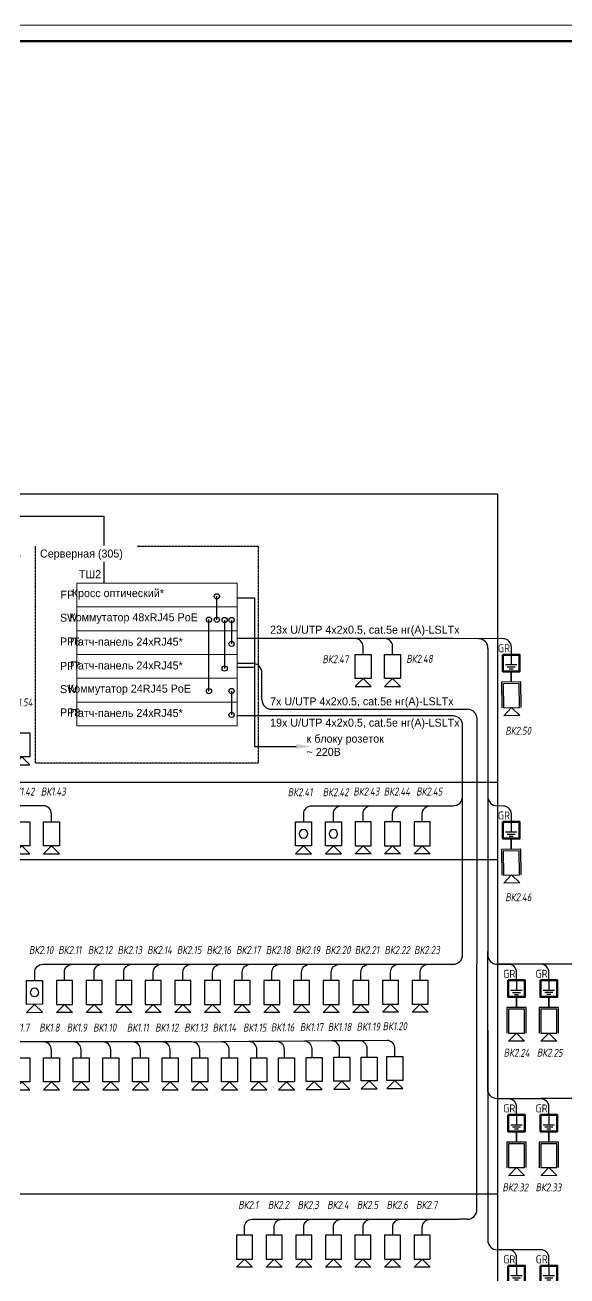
# Model space of a CAD drawing. Header units: millimetres. Extents: x -495897 to 1376592, y -28539 to 470976.
# Drawn here: x 953413 to 970345, y 431911 to 470976 of the extents above; entities that cross this region are included whole.
import ezdxf
from ezdxf import colors
from ezdxf.entities.mleader import LeaderData, LeaderLine
from ezdxf.enums import TextEntityAlignment as Align
from ezdxf.math import Vec2, Vec3

# ---------------------------------------------------------------- set-up
doc = ezdxf.new("R2010")
doc.units = ezdxf.units.MM
doc.set_wipeout_variables(frame=1)
doc.linetypes.add('HIDDEN', pattern=[0.375, 0.25, -0.125])
for name, color, linetype, lineweight in [('__ФОРМАТ', 7, 'Continuous', 40), ('E-Безопасность-G', 153, 'Continuous', 35), ('RC-Видеонаблюдение', 5, 'Continuous', 30), ('RC-Выноски', 7, 'Continuous', 0), ('RC-Линии_связи-Адресные', 5, 'Continuous', 30), ('НО ВН - ВК', 164, 'Continuous', 50)]:
    doc.layers.add(name, color=color, linetype=linetype, lineweight=lineweight)
for name, color, linetype in [('PDF _5-СОТ Оборудование', 1, 'Continuous'), ('PDF _Текст', 7, 'Continuous'), ('RC-Позиционные_обозначения', 7, 'Continuous'), ('RC-Таблицы', 7, 'Continuous'), ('СОТ', 7, 'Continuous'), ('Стены', 194, 'Continuous'), ('флажки', 7, 'Continuous')]:
    doc.layers.add(name, color=color, linetype=linetype)
doc.layers.add('PDF _СОТ', color=7, linetype='Continuous', true_color=0xb82d00)
doc.layers.add('Границы листа', color=7, linetype='Continuous', lineweight=0, plot=False)
doc.styles.add('ICOCPEUR', font='isocpeur.ttf', dxfattribs={"height": 250})
doc.styles.add('ISOCPEUR', font='isocpeur.ttf', dxfattribs={"width": 0.9, "height": 350})
doc.styles.add('Mipgost_5', font='', dxfattribs={"height": 250})
doc.styles.add('RubezhCAD', font='', dxfattribs={"oblique": 10})
doc.styles.get("Standard").update_dxf_attribs({"font": ''})
doc.styles.get('Mipgost_5').set_extended_font_data('Mipgost')
doc.styles.get('RubezhCAD').set_extended_font_data('GOST type A')
doc.styles.get('Standard').set_extended_font_data('GOST type B')

# ---------------------------------------------------------------- blocks, each defined once
blk = doc.blocks.new('*U992')
at = {"lineweight": -2}
blk.add_lwpolyline([(20, 5), (836, 5), (836, 589), (20, 589)], close=True, dxfattribs=at)
at = {"layer": 'Границы листа'}
blk.add_lwpolyline([(841, 0), (0, 0), (0, 594), (841, 594)], close=True, dxfattribs=at)
at = {"lineweight": 13, "oblique": 10, "flags": 8}
blk.add_attdef('ФОРМАТ', (801.94, 1.12), '', height=3, dxfattribs=at)
blk = doc.blocks.new('RC-UGO-CAM-01')
at = {"color": 1}
blk.add_wipeout([(3.74, 0), (6.24, 2.5), (6.24, -2.5)], dxfattribs=at)
blk.add_line((6.24, 2.5), (6.24, -2.5), dxfattribs=at)
blk.add_wipeout([(-3.74, -2.5), (-3.74, 2.5), (3.74, 2.5), (3.74, -2.5)], dxfattribs=at)
for q in [(6.24, 2.5), (6.24, -2.5)]:
    blk.add_line((3.74, 0), q, dxfattribs=at)
blk.add_lwpolyline([(3.74, -2.5), (3.74, 2.5), (-3.74, 2.5), (-3.74, -2.5), (3.74, -2.5)], close=True, dxfattribs=at)
blk.add_attdef('PSTN', text='', height=2.5).set_placement((4.63, 3.28), align=Align.BOTTOM_LEFT)
blk = doc.blocks.new('RC-UGO-CAM-02')
at = {"color": 1}
blk.add_line((6.24, 2.5), (6.24, -2.5), dxfattribs=at)
blk.add_wipeout([(-3.74, -2.5), (-3.74, 2.5), (3.74, 2.5), (3.74, -2.5)], dxfattribs=at)
for q in [(6.24, 2.5), (6.24, -2.5)]:
    blk.add_line((3.74, 0), q, dxfattribs=at)
blk.add_lwpolyline([(3.74, -2.5), (3.74, 2.5), (-3.74, 2.5), (-3.74, -2.5), (3.74, -2.5)], close=True, dxfattribs=at)
blk.add_circle((0, 0), 1.33, dxfattribs=at)
blk.add_attdef('PSTN', text='', height=2.5).set_placement((4.63, 3.28), align=Align.BOTTOM_LEFT)
blk = doc.blocks.new('RC-UGO-CAM-03')
blk.add_wipeout([(3.74, 0), (6.24, 2.5), (6.24, -2.5)])
blk.add_line((6.24, 2.5), (6.24, -2.5))
blk.add_wipeout([(-3.74, -2.5), (-3.74, 2.5), (3.74, 2.5), (3.74, -2.5)])
for q in [(6.24, 2.5), (6.24, -2.5)]:
    blk.add_line((3.74, 0), q)
blk.add_lwpolyline([(3.74, 3), (-4.24, 3), (-4.24, -3), (3.74, -3)])
blk.add_lwpolyline([(3.74, -2.5), (3.74, 2.5), (-3.74, 2.5), (-3.74, -2.5), (3.74, -2.5)], close=True)
blk.add_attdef('PSTN', text='', height=2.5).set_placement((4.63, 3.28), align=Align.BOTTOM_LEFT)
blk = doc.blocks.new('грозозащита')
blk.add_wipeout([(-262, 0), (-262, 520), (262, 520), (262, 0)])
at = {"color": 7}
for p, q in [((0, 482), (0, 201)), ((0, 201), (-177, 201)), ((0, 132), (-128, 132)), ((62, 70), (-62, 70)), ((177, 201), (0, 201)), ((124, 132), (0, 132))]:
    blk.add_line(p, q, dxfattribs=at)
at = {"layer": 'НО ВН - ВК'}
blk.add_line((-262, 0), (-262, 520), dxfattribs=at)
at = {"layer": 'НО ВН - ВК', "color": 6}
blk.add_lwpolyline([(-262, 520), (262, 520), (262, 0), (-262, 0)], close=True, dxfattribs=at)

msp = doc.modelspace()

# ---------------------------------------------------------------- linework, layer by layer
at = {"layer": 'PDF _5-СОТ Оборудование', "color": 6}
for p, q in [((959406.068, 452403.361), (959406.068, 453141.132)), ((959160.373, 450175.492), (959160.373, 452406.85))]:
    msp.add_line(p, q, dxfattribs=at)
at = {"layer": 'PDF _5-СОТ Оборудование', "color": 7, "linetype": 'Continuous', "lineweight": 0}
for points in [[(960040.117, 453546.994), (960040.117, 451320.183), (955029.793, 451320.183), (955029.793, 453546.994)], [(960040.117, 453546.994), (955029.793, 453546.994)], [(960040.117, 452805.077), (955029.793, 452805.077)], [(960040.117, 452804.018), (960040.117, 449090.198), (955029.793, 449090.198), (955029.793, 452804.018)], [(960040.117, 452062.101), (955029.793, 452062.101)], [(960040.117, 450576.149), (955029.793, 450576.149)], [(960040.117, 449834.232), (955029.793, 449834.232)], [(960040.117, 449090.198), (955029.793, 449090.198)]]:
    msp.add_lwpolyline(points, dxfattribs=at)
at = {"layer": 'PDF _СОТ', "color": 1, "lineweight": 25}
for p, q in [((960040.117, 453087.531), (960577.753, 453087.531)), ((960577.753, 453087.531), (960577.753, 448444.32)), ((960040.117, 450921.996), (960577.753, 450921.996)), ((960577.753, 448444.32), (961879.511, 448444.32))]:
    msp.add_line(p, q, dxfattribs=at)
at = {"layer": 'PDF _СОТ', "color": 0, "lineweight": 25}
for points in [[(959649.987, 452392.61), (959648.928, 450881.237)], [(959866.11, 452392.61), (959865.052, 451650.458)], [(959866.11, 450175.418), (959865.052, 449433.267)]]:
    msp.add_lwpolyline(points, dxfattribs=at)
at = {"layer": 'PDF _СОТ', "color": 6, "lineweight": 25}
for centre in [(959406.068, 453133.811), (959160.373, 452406.85), (959406.068, 452403.361), (959160.373, 450175.492)]:
    msp.add_circle(centre, 81.492, dxfattribs=at)
at = {"layer": 'PDF _СОТ', "color": 0, "lineweight": 25}
for centre in [(959648.928, 452393.668), (959865.052, 452393.668), (959865.052, 451650.458), (959648.928, 450881.237), (959865.052, 450176.477), (959865.052, 449433.267)]:
    msp.add_circle(centre, 81.492, dxfattribs=at)
at = {"layer": 'PDF _СОТ', "color": 1, "transparency": 33554559}
msp.add_solid([(961879.511, 448518.403), (962374.815, 448444.32), (961879.511, 448370.236)], dxfattribs=at)
at = {"layer": 'RC-Линии_связи-Адресные', "color": 5}
for p, q in [((966785.856, 451813.318), (964648.915, 451815.657)), ((968606.228, 451306.079), (968606.228, 451557.926)), ((967085.246, 446340.733), (967085.246, 449098.031)), ((968356.256, 446585.062), (968158.395, 446592.086)), ((968606.256, 446083.216), (968606.256, 446335.062))]:
    msp.add_line(p, q, dxfattribs=at)
at = {"layer": 'RC-Линии_связи-Адресные'}
for p, q in [((968357.086, 451807.924), (966785.856, 451813.318)), ((967876.604, 451510.603), (967869.038, 441944.034)), ((960040.117, 451043.147), (960514.999, 451043.147)), ((960814.999, 449906.581), (960814.999, 450743.147)), ((966785.246, 449398.031), (960040.117, 449398.031)), ((961114.999, 449606.581), (967235.847, 449606.581)), ((967530.022, 433983.054), (967535.847, 449306.581)), ((967085.246, 446892.862), (967085.246, 447457.272)), ((967085.246, 441944.034), (967085.246, 446340.733)), ((966074.76, 441644.034), (966785.246, 441644.034)), ((968169.038, 441644.034), (968590.192, 441644.034)), ((967869.038, 439585.85), (967869.038, 433029.066)), ((967230.022, 433683.282), (966985.467, 433683.282)), ((968593.728, 432729.066), (968367.838, 432729.066))]:
    msp.add_line(p, q, dxfattribs=at)
at = {"layer": 'RC-Линии_связи-Адресные', "color": 32, "true_color": 0xcd6928}
msp.add_lwpolyline([(955886.761, 453546.994), (955886.761, 453546.994), (955886.761, 455639.192)], dxfattribs=at)
at = {"layer": 'RC-Линии_связи-Адресные', "color": 5}
for points in [[(968767.352, 441142.188), (968767.352, 441394.034, 0.414213562), (968517.352, 441644.034), (968177.06, 441644.034)], [(969777.518, 441142.188), (969777.518, 441394.034, 0.414213562), (969527.518, 441644.034), (968517.352, 441644.034)], [(970787.683, 441144.416), (970787.683, 441396.262, 0.414213562), (970537.683, 441646.262), (969527.517, 441646.262)], [(968767.352, 436944.496), (968767.352, 437196.342, 0.414213562), (968517.352, 437446.342), (968253.187, 437446.342)], [(969777.518, 436944.496), (969777.518, 437196.342, 0.414213562), (969527.518, 437446.342), (968517.352, 437446.342)], [(970787.683, 436946.723), (970787.683, 437198.57, 0.414213562), (970537.683, 437448.57), (969527.517, 437448.57)], [(968770.889, 432227.219), (968770.889, 432479.066, 0.414213562), (968520.889, 432729.066), (968169.038, 432729.066)], [(969781.055, 432227.219), (969781.055, 432479.066, 0.414213562), (969531.055, 432729.066), (968520.889, 432729.066)]]:
    msp.add_lwpolyline(points, format="xyb", dxfattribs=at)
at = {"layer": 'RC-Линии_связи-Адресные'}
for centre, start, end in [((967576.604, 451510.603), 0, 90), ((960514.999, 450743.147), 0, 90), ((961114.999, 449906.581), 180, 270), ((966785.246, 449098.031), 0, 90), ((967235.847, 449306.581), 0, 90), ((966785.246, 446892.862), 270.0061644, 0), ((966785.246, 441944.034), 270, 0), ((968169.038, 441944.034), 180, 270), ((967230.022, 433983.282), 270, 0), ((968169.038, 433029.066), 180, 270)]:
    msp.add_arc(centre, 300, start, end, dxfattribs=at)
at = {"layer": 'RC-Линии_связи-Адресные', "color": 5}
for centre, radius, start, end in [((968356.228, 451557.926), 250, 0, 90), ((968169.038, 446891.897), 300, 180, 269.8093852), ((968356.256, 446335.062), 250, 0, 90)]:
    msp.add_arc(centre, radius, start, end, dxfattribs=at)
at = {"layer": 'RC-Таблицы', "ltscale": 0.01}
for p, q in [((929151.449, 456337.866), (968177.06, 456337.866)), ((968177.06, 456337.866), (968177.06, 430646.784)), ((929151.449, 444920.57), (968177.06, 444920.57)), ((929151.449, 434477.987), (968177.06, 434477.987))]:
    msp.add_line(p, q, dxfattribs=at)

# ---------------------------------------------------------------- block references
at = {"layer": '__ФОРМАТ', "lineweight": 60, "xscale": 99.9999999999996, "yscale": 99.9999999999996, "zscale": 99.9999999999996}
msp.add_blockref('*U992', (898442.241, 411575.602), dxfattribs=at)

# ---------------------------------------------------------------- texts
at = {"color": 0, "lineweight": 30, "char_height": 250, "width": 479.75, "attachment_point": 5, "style": 'ISOCPEUR'}
for insert in [(968376.913, 451513.229), (968376.941, 446290.366), (968540.823, 441345.616), (969550.989, 441347.844), (968540.822, 437144.167), (969550.988, 437144.167), (968540.823, 432430.646), (969554.5, 432430.648)]:
    msp.add_mtext('GR', dxfattribs=dict(at, insert=insert))
at = {"layer": 'PDF _Текст', "linetype": 'Continuous', "lineweight": 20, "char_height": 250, "attachment_point": 2, "style": 'Mipgost_5'}
for s, insert, width, line_spacing_factor in [('Кросс оптический*', (956313.966, 453360.173), 4723.74559, 0.899144), ('Коммутатор 48хRJ45 PoE', (956807.595, 452605.267), 4924.75604, 0.960103), ('{\\C0;Патч-панель 24хRJ45*}', (956583.456, 451844.585), 4497.60884, 0.899144), ('{\\C0;Патч-панель 24хRJ45*}', (956583.456, 451100.551), 4497.60884, 0.899144), ('Коммутатор 24RJ45 PoE', (956675.935, 450377.399), 4924.75604, 0.960103), ('{\\C0;Патч-панель 24хRJ45*}', (956583.456, 449616.716), 4497.60884, 0.899144)]:
    msp.add_mtext(s, dxfattribs=dict(at, insert=insert, width=width, line_spacing_factor=line_spacing_factor))
at = {"layer": 'PDF _Текст', "char_height": 250, "attachment_point": 7, "style": 'Mipgost_5'}
for s, insert in [('23x U/UTP 4x2x0.5, cat.5e нг(А)-LSLTx', (961069.235, 451891.911)), ('7x U/UTP 4x2x0.5, cat.5e нг(А)-LSLTx', (961069.235, 449655.432)), ('19x U/UTP 4x2x0.5, cat.5e нг(А)-LSLTx', (961069.235, 448989.236)), ('к блоку розеток', (962209.714, 448489.82)), ('~ 220В', (962209.714, 448147.984))]:
    msp.add_mtext(s, dxfattribs=dict(at, insert=insert))
at = {"layer": 'СОТ', "color": 0, "char_height": 250, "width": 2457.95894, "attachment_point": 4, "style": 'Mipgost_5'}
for s, insert in [('ТШ2', (955095.715, 453826.499)), ('FP', (954520.955, 453187.766)), ('SW', (954506.004, 452464.69)), ('PP6', (954506.004, 451722.773)), ('PP7', (954506.004, 450962.81)), ('SW', (954506.004, 450235.763)), ('PP8', (954506.004, 449508.796))]:
    msp.add_mtext(s, dxfattribs=dict(at, insert=insert))

# ---------------------------------------------------------------- next in the draw order: block references
for p in [(968767.326, 431709.193), (969781.003, 431709.195)]:
    msp.add_blockref('грозозащита', p)
at = {"layer": 'RC-Видеонаблюдение'}
ref = msp.add_blockref('RC-UGO-CAM-01', (963972.006, 450939.505), dxfattribs=dict(at, xscale=-100, yscale=100, zscale=100, rotation=90))
ref.add_attrib('PSTN', 'ВК2.47', (962705.693, 451047.038), dxfattribs={"layer": 'RC-Позиционные_обозначения', "height": 250, "style": 'RubezhCAD', "oblique": 10})
ref = msp.add_blockref('RC-UGO-CAM-01', (964898.543, 450939.526), dxfattribs=dict(at, xscale=-100, yscale=100, zscale=100, rotation=90))
ref.add_attrib('PSTN', 'ВК2.48', (965326.054, 451057.72), dxfattribs={"layer": 'RC-Позиционные_обозначения', "height": 250, "style": 'RubezhCAD', "oblique": 10})
ref = msp.add_blockref('RC-UGO-CAM-03', (968608.969, 450032.439), dxfattribs=dict(at, xscale=99.99999999999999, yscale=99.99999999999999, zscale=99.99999999999999, rotation=270.7430211312944))
ref.add_attrib('PSTN', 'ВК2.50', (968418.514, 448810.887), dxfattribs={"layer": 'RC-Позиционные_обозначения', "height": 250, "style": 'RubezhCAD', "oblique": 10})
ref = msp.add_blockref('RC-UGO-CAM-01', (953312.437, 445716.62), dxfattribs=dict(at, xscale=-100, yscale=100, zscale=100, rotation=90))
ref.add_attrib('PSTN', 'ВК1.42', (952936.89, 446913.036), dxfattribs={"layer": 'RC-Позиционные_обозначения', "height": 250, "style": 'RubezhCAD', "oblique": 10})
ref = msp.add_blockref('RC-UGO-CAM-01', (954238.975, 445716.642), dxfattribs=dict(at, xscale=-100, yscale=100, zscale=100, rotation=90))
ref.add_attrib('PSTN', 'ВК1.43', (953909.466, 446913.036), dxfattribs={"layer": 'RC-Позиционные_обозначения', "height": 250, "style": 'RubezhCAD', "oblique": 10})
ref = msp.add_blockref('RC-UGO-CAM-03', (968608.996, 444809.575), dxfattribs=dict(at, xscale=99.99999999999999, yscale=99.99999999999999, zscale=99.99999999999999, rotation=270.7430211312944))
ref.add_attrib('PSTN', 'ВК2.46', (968418.542, 443613.236), dxfattribs={"layer": 'RC-Позиционные_обозначения', "height": 250, "style": 'RubezhCAD', "oblique": 10})
ref = msp.add_blockref('RC-UGO-CAM-02', (953711.884, 440767.547), dxfattribs=dict(at, xscale=-100, yscale=100, zscale=100, rotation=90.06578397869862))
ref.add_attrib('PSTN', 'ВК2.10', (953536.379, 441963.413), dxfattribs={"layer": 'RC-Позиционные_обозначения', "height": 250, "style": 'RubezhCAD', "oblique": 10})
ref = msp.add_blockref('RC-UGO-CAM-01', (963907.231, 440767.298), dxfattribs=dict(at, xscale=100, yscale=100, zscale=100, rotation=270))
ref.add_attrib('PSTN', 'ВК2.21', (963716.513, 441963.635), dxfattribs={"layer": 'RC-Позиционные_обозначения', "height": 250, "style": 'RubezhCAD', "oblique": 10})
ref = msp.add_blockref('RC-UGO-CAM-03', (968767.539, 439868.548), dxfattribs=dict(at, xscale=99.99999999999997, yscale=99.99999999999997, zscale=99.99999999999997, rotation=270.0252702585374))
ref.add_attrib('PSTN', 'ВК2.24', (968365.928, 438760.143), dxfattribs={"layer": 'RC-Позиционные_обозначения', "height": 250, "rotation": 359.2822491, "style": 'RubezhCAD', "oblique": 10})
ref = msp.add_blockref('RC-UGO-CAM-03', (969777.705, 439870.775), dxfattribs=dict(at, xscale=99.99999999999997, yscale=99.99999999999997, zscale=99.99999999999997, rotation=270.0252702585374))
ref.add_attrib('PSTN', 'ВК2.25', (969403.46, 438762.371), dxfattribs={"layer": 'RC-Позиционные_обозначения', "height": 250, "rotation": 359.2822491, "style": 'RubezhCAD', "oblique": 10})
ref = msp.add_blockref('RC-UGO-CAM-01', (953311.962, 438345.243), dxfattribs=dict(at, xscale=-100, yscale=100, zscale=100, rotation=90))
ref.add_attrib('PSTN', 'ВК1.7', (952921.615, 439541.638), dxfattribs={"layer": 'RC-Позиционные_обозначения', "height": 250, "style": 'RubezhCAD', "oblique": 10})
ref = msp.add_blockref('RC-UGO-CAM-01', (954238.499, 438345.243), dxfattribs=dict(at, xscale=-100, yscale=100, zscale=100, rotation=90))
ref.add_attrib('PSTN', 'ВК1.8', (953858.445, 439541.638), dxfattribs={"layer": 'RC-Позиционные_обозначения', "height": 250, "style": 'RubezhCAD', "oblique": 10})
ref = msp.add_blockref('RC-UGO-CAM-01', (955165.064, 438345.272), dxfattribs=dict(at, xscale=-100, yscale=100, zscale=100, rotation=90))
ref.add_attrib('PSTN', 'ВК1.9', (954718.037, 439541.638), dxfattribs={"layer": 'RC-Позиционные_обозначения', "height": 250, "style": 'RubezhCAD', "oblique": 10})
ref = msp.add_blockref('RC-UGO-CAM-01', (957018.166, 438345.301), dxfattribs=dict(at, xscale=-100, yscale=100, zscale=100, rotation=90))
ref.add_attrib('PSTN', 'ВК1.11', (956594.26, 439541.738), dxfattribs={"layer": 'RC-Позиционные_обозначения', "height": 250, "style": 'RubezhCAD', "oblique": 10})
ref = msp.add_blockref('RC-UGO-CAM-01', (957944.703, 438345.322), dxfattribs=dict(at, xscale=-100, yscale=100, zscale=100, rotation=90))
ref.add_attrib('PSTN', 'ВК1.12', (957479.827, 439541.738), dxfattribs={"layer": 'RC-Позиционные_обозначения', "height": 250, "style": 'RubezhCAD', "oblique": 10})
ref = msp.add_blockref('RC-UGO-CAM-01', (960720.55, 438345.228), dxfattribs=dict(at, xscale=-100, yscale=100, zscale=100, rotation=90))
ref.add_attrib('PSTN', 'ВК1.15', (960225.65, 439541.623), dxfattribs={"layer": 'RC-Позиционные_обозначения', "height": 250, "style": 'RubezhCAD', "oblique": 10})
ref = msp.add_blockref('RC-UGO-CAM-03', (968767.538, 435667.098), dxfattribs=dict(at, xscale=99.99999999999997, yscale=99.99999999999997, zscale=99.99999999999997, rotation=270.0252702585374))
ref.add_attrib('PSTN', 'ВК2.32', (968328.915, 434558.693), dxfattribs={"layer": 'RC-Позиционные_обозначения', "height": 250, "rotation": 359.2822491, "style": 'RubezhCAD', "oblique": 10})
ref = msp.add_blockref('RC-UGO-CAM-03', (969777.704, 435667.098), dxfattribs=dict(at, xscale=99.99999999999997, yscale=99.99999999999997, zscale=99.99999999999997, rotation=270.0252702585374))
ref.add_attrib('PSTN', 'ВК2.33', (969362.874, 434558.693), dxfattribs={"layer": 'RC-Позиционные_обозначения', "height": 250, "rotation": 359.2822491, "style": 'RubezhCAD', "oblique": 10})
ref = msp.add_blockref('RC-UGO-CAM-01', (960265.551, 432807.731), dxfattribs=dict(at, xscale=100, yscale=100, zscale=100, rotation=270))
ref.add_attrib('PSTN', 'ВК2.1', (960074.833, 434004.168), dxfattribs={"layer": 'RC-Позиционные_обозначения', "height": 250, "style": 'RubezhCAD', "oblique": 10})
ref = msp.add_blockref('RC-UGO-CAM-01', (961192.088, 432807.731), dxfattribs=dict(at, xscale=100, yscale=100, zscale=100, rotation=270))
ref.add_attrib('PSTN', 'ВК2.2', (961001.37, 434004.168), dxfattribs={"layer": 'RC-Позиционные_обозначения', "height": 250, "style": 'RubezhCAD', "oblique": 10})

# ---------------------------------------------------------------- next in the draw order: linework, layer by layer
at = {"layer": 'E-Безопасность-G', "color": 5}
for p, q in [((968603.416, 450791.776), (968603.441, 450460.445)), ((968603.444, 445568.912), (968603.469, 445237.582)), ((968767.326, 440624.163), (968767.352, 440292.833)), ((969777.492, 440626.391), (969777.518, 440295.06)), ((968767.325, 436422.713), (968767.351, 436091.383)), ((969777.491, 436422.713), (969777.517, 436091.383))]:
    msp.add_line(p, q, dxfattribs=at)
at = {"layer": 'RC-Линии_связи-Адресные', "color": 5}
msp.add_line((960656.237, 438726.993), (960656.237, 438978.839), dxfattribs=at)
at = {"layer": 'RC-Линии_связи-Адресные', "color": 32, "true_color": 0xcd6928}
msp.add_lwpolyline([(936081.505, 444176.597), (935277.498, 444176.597), (935277.498, 455639.192), (955886.761, 455639.192)], dxfattribs=at)
at = {"layer": 'RC-Линии_связи-Адресные', "color": 5}
for points in [[(963972.006, 451313.911), (963972.006, 451565.757, 0.414213562), (963722.006, 451815.757), (960040.117, 451815.757)], [(964898.641, 451313.811), (964898.641, 451565.657, 0.414213562), (964648.641, 451815.657), (963638.475, 451815.657)], [(954238.875, 446090.63), (954238.875, 446342.476, 0.414213562), (953988.875, 446592.476), (953033.191, 446592.453)], [(963907.133, 441141.636), (963907.133, 441393.483, -0.414213562), (964157.133, 441643.483), (965167.299, 441643.483)], [(954238.624, 438719.649), (954238.624, 438971.496, 0.414213562), (953988.624, 439221.496), (952978.458, 439221.496)], [(955165.189, 438719.678), (955165.189, 438971.524, 0.414213562), (954915.189, 439221.524), (953905.023, 439221.524)], [(957944.703, 438719.841), (957944.703, 438971.687, 0.414213562), (957694.703, 439221.687), (956684.537, 439221.687)], [(960266.124, 433182.292), (960266.124, 433434.139, -0.414213562), (960516.124, 433684.139), (961426.161, 433683.396)], [(961192.662, 433182.292), (961192.662, 433434.139, -0.414213562), (961442.662, 433684.139), (962352.698, 433683.396)]]:
    msp.add_lwpolyline(points, format="xyb", dxfattribs=at)
at = {"layer": 'RC-Линии_связи-Адресные'}
msp.add_lwpolyline([(968590.192, 437446.342), (968169.038, 437446.342, -0.414213562), (967869.038, 437746.342), (967869.121, 442048.103)], format="xyb", dxfattribs=at)
at = {"layer": 'RC-Линии_связи-Адресные', "color": 5}
msp.add_arc((960406.237, 438978.839), 250, 0, 90, dxfattribs=at)
at = {"layer": 'RC-Таблицы', "ltscale": 0.01}
msp.add_line((929151.449, 447329.656), (968177.06, 447329.656), dxfattribs=at)

# ---------------------------------------------------------------- next in the draw order: block references
at = {"layer": 'RC-Видеонаблюдение'}
ref = msp.add_blockref('RC-UGO-CAM-01', (962980.721, 440767.351), dxfattribs=dict(at, xscale=100, yscale=100, zscale=100, rotation=270))
ref.add_attrib('PSTN', 'ВК2.20', (962790.003, 441963.788), dxfattribs={"layer": 'RC-Позиционные_обозначения', "height": 250, "style": 'RubezhCAD', "oblique": 10})
ref = msp.add_blockref('RC-UGO-CAM-01', (956091.629, 438345.301), dxfattribs=dict(at, xscale=-100, yscale=100, zscale=100, rotation=90))
ref.add_attrib('PSTN', 'ВК1.10', (955541.837, 439541.638), dxfattribs={"layer": 'RC-Позиционные_обозначения', "height": 250, "style": 'RubezhCAD', "oblique": 10})
ref = msp.add_blockref('RC-UGO-CAM-01', (958871.24, 438345.343), dxfattribs=dict(at, xscale=-100, yscale=100, zscale=100, rotation=90))
ref.add_attrib('PSTN', 'ВК1.13', (958390.169, 439541.738), dxfattribs={"layer": 'RC-Позиционные_обозначения', "height": 250, "style": 'RubezhCAD', "oblique": 10})
ref = msp.add_blockref('RC-UGO-CAM-01', (961582.649, 438352.587), dxfattribs=dict(at, xscale=-100, yscale=100, zscale=100, rotation=90))
ref.add_attrib('PSTN', 'ВК1.16', (961095.246, 439548.982), dxfattribs={"layer": 'RC-Позиционные_обозначения', "height": 250, "style": 'RubezhCAD', "oblique": 10})

# ---------------------------------------------------------------- next in the draw order: linework, layer by layer
at = {"layer": 'RC-Линии_связи-Адресные', "color": 5}
for p, q in [((961268.336, 439236.198), (960406.237, 439228.839)), ((961518.336, 438734.352), (961518.336, 438986.198))]:
    msp.add_line(p, q, dxfattribs=at)
for points in [[(962980.624, 441141.636), (962980.624, 441393.483, -0.414213562), (963230.624, 441643.483), (964240.79, 441643.483)], [(956091.629, 438719.82), (956091.629, 438971.666, 0.414213562), (955841.629, 439221.666), (954831.463, 439221.666)], [(957018.264, 438719.72), (957018.264, 438971.567, 0.414213562), (956768.264, 439221.567), (955758.098, 439221.567)], [(958871.366, 438719.749), (958871.366, 438971.595, 0.414213562), (958621.366, 439221.595), (957611.2, 439221.595)]]:
    msp.add_lwpolyline(points, format="xyb", dxfattribs=at)
msp.add_arc((961268.336, 438986.198), 250, 0, 90, dxfattribs=at)

# ---------------------------------------------------------------- next in the draw order: block references
for p in [(968603.416, 450791.776), (968603.444, 445568.912), (968767.325, 436422.713), (969777.491, 436422.713)]:
    msp.add_blockref('грозозащита', p)
at = {"layer": 'RC-Видеонаблюдение'}
ref = msp.add_blockref('RC-UGO-CAM-02', (962115.522, 445716.716), dxfattribs=dict(at, xscale=-100, yscale=100, zscale=100, rotation=90.06578397869862))
ref.add_attrib('PSTN', 'ВК2.41', (961621.008, 446892.013), dxfattribs={"layer": 'RC-Позиционные_обозначения', "height": 250, "style": 'RubezhCAD', "oblique": 10})
ref = msp.add_blockref('RC-UGO-CAM-01', (965825.08, 445716.642), dxfattribs=dict(at, xscale=100, yscale=100, zscale=100, rotation=270))
ref.add_attrib('PSTN', 'ВК2.45', (965634.362, 446913.058), dxfattribs={"layer": 'RC-Позиционные_обозначения', "height": 250, "style": 'RubezhCAD', "oblique": 10})
ref = msp.add_blockref('RC-UGO-CAM-01', (962054.184, 440767.372), dxfattribs=dict(at, xscale=100, yscale=100, zscale=100, rotation=270))
ref.add_attrib('PSTN', 'ВК2.19', (961863.466, 441963.788), dxfattribs={"layer": 'RC-Позиционные_обозначения', "height": 250, "style": 'RubezhCAD', "oblique": 10})
ref = msp.add_blockref('RC-UGO-CAM-01', (964833.545, 440767.903), dxfattribs=dict(at, xscale=100, yscale=100, zscale=100, rotation=270))
ref.add_attrib('PSTN', 'ВК2.22', (964642.827, 441964.34), dxfattribs={"layer": 'RC-Позиционные_обозначения', "height": 250, "style": 'RubezhCAD', "oblique": 10})
ref = msp.add_blockref('RC-UGO-CAM-01', (959797.778, 438345.343), dxfattribs=dict(at, xscale=-100, yscale=100, zscale=100, rotation=90))
ref.add_attrib('PSTN', 'ВК1.14', (959275.921, 439541.738), dxfattribs={"layer": 'RC-Позиционные_обозначения', "height": 250, "style": 'RubezhCAD', "oblique": 10})
ref = msp.add_blockref('RC-UGO-CAM-01', (962444.748, 438359.946), dxfattribs=dict(at, xscale=-100, yscale=100, zscale=100, rotation=90))
ref.add_attrib('PSTN', 'ВК1.17', (962003.062, 439556.341), dxfattribs={"layer": 'RC-Позиционные_обозначения', "height": 250, "style": 'RubezhCAD', "oblique": 10})
ref = msp.add_blockref('RC-UGO-CAM-01', (962118.625, 432807.731), dxfattribs=dict(at, xscale=100, yscale=100, zscale=100, rotation=270))
ref.add_attrib('PSTN', 'ВК2.3', (961927.907, 434004.168), dxfattribs={"layer": 'RC-Позиционные_обозначения', "height": 250, "style": 'RubezhCAD', "oblique": 10})

# ---------------------------------------------------------------- next in the draw order: texts
at = {"layer": 'флажки', "lineweight": 30, "insert": (948929.995, 454393.185), "char_height": 250, "width": 6619.76532, "attachment_point": 4, "style": 'Mipgost_5', "bg_fill": 2}
msp.add_mtext('Кабинет информатики (312)', dxfattribs=at)

# ---------------------------------------------------------------- next in the draw order: linework, layer by layer
at = {"layer": 'RC-Линии_связи-Адресные'}
msp.add_line((966158.611, 446592.794), (966785.279, 446592.862), dxfattribs=at)
at = {"layer": 'RC-Линии_связи-Адресные', "color": 5}
for p, q in [((959544.138, 439221.48), (958682.039, 439214.121)), ((960406.237, 439228.839), (959544.138, 439221.48)), ((962130.435, 439243.557), (961268.336, 439236.198)), ((959794.138, 438719.634), (959794.138, 438971.48)), ((962380.435, 438741.711), (962380.435, 438993.557))]:
    msp.add_line(p, q, dxfattribs=at)
for points in [[(962118.876, 446091.005), (962118.876, 446342.852, -0.414213562), (962368.876, 446592.852), (963379.042, 446592.852)], [(965824.983, 446090.927), (965824.983, 446342.773, -0.414213562), (966074.983, 446592.773), (966580.066, 446592.773)], [(962054.087, 441141.657), (962054.087, 441393.504, -0.414213562), (962304.087, 441643.504), (963314.252, 441643.504)], [(964833.447, 441142.188), (964833.447, 441394.034, -0.414213562), (965083.447, 441644.034), (966009.957, 441644.034)], [(962119.199, 433182.292), (962119.199, 433434.139, -0.414213562), (962369.199, 433684.139), (963279.235, 433683.396)]]:
    msp.add_lwpolyline(points, format="xyb", dxfattribs=at)
for centre in [(959544.138, 438971.48), (962130.435, 438993.557)]:
    msp.add_arc(centre, 250, 0, 90, dxfattribs=at)
at = {"layer": 'Стены', "color": 5, "linetype": 'HIDDEN', "ltscale": 10}
msp.add_lwpolyline([(953742.121, 454696.887), (960695.531, 454696.887), (960695.531, 447923.541), (953742.121, 447923.541)], close=True, dxfattribs=at)

# ---------------------------------------------------------------- next in the draw order: block references
at = {"layer": 'RC-Видеонаблюдение'}
ref = msp.add_blockref('RC-UGO-CAM-01', (964898.543, 445716.663), dxfattribs=dict(at, xscale=100, yscale=100, zscale=100, rotation=270))
ref.add_attrib('PSTN', 'ВК2.44', (964620.55, 446913.058), dxfattribs={"layer": 'RC-Позиционные_обозначения', "height": 250, "style": 'RubezhCAD', "oblique": 10})
ref = msp.add_blockref('RC-UGO-CAM-01', (961127.647, 440767.393), dxfattribs=dict(at, xscale=100, yscale=100, zscale=100, rotation=270))
ref.add_attrib('PSTN', 'ВК2.18', (960936.929, 441963.788), dxfattribs={"layer": 'RC-Позиционные_обозначения', "height": 250, "style": 'RubezhCAD', "oblique": 10})
ref = msp.add_blockref('RC-UGO-CAM-01', (963306.847, 438367.305), dxfattribs=dict(at, xscale=-100, yscale=100, zscale=100, rotation=90))
ref.add_attrib('PSTN', 'ВК1.18', (962873.514, 439563.7), dxfattribs={"layer": 'RC-Позиционные_обозначения', "height": 250, "style": 'RubezhCAD', "oblique": 10})

# ---------------------------------------------------------------- next in the draw order: linework, layer by layer
at = {"layer": 'RC-Линии_связи-Адресные', "color": 5}
for p, q in [((962992.534, 439250.916), (962130.435, 439243.557)), ((963242.534, 438749.07), (963242.534, 439000.916))]:
    msp.add_line(p, q, dxfattribs=at)
for points in [[(964898.446, 446090.948), (964898.446, 446342.794, -0.414213562), (965148.446, 446592.794), (966158.611, 446592.794)], [(961127.549, 441141.678), (961127.549, 441393.525, -0.414213562), (961377.549, 441643.525), (962387.715, 441643.525)]]:
    msp.add_lwpolyline(points, format="xyb", dxfattribs=at)
msp.add_arc((962992.534, 439000.916), 250, 0, 90, dxfattribs=at)

# ---------------------------------------------------------------- next in the draw order: block references
at = {"layer": 'RC-Видеонаблюдение'}
ref = msp.add_blockref('RC-UGO-CAM-01', (953312.384, 448500.722), dxfattribs=dict(at, xscale=-100, yscale=100, zscale=100, rotation=90))
ref.add_attrib('PSTN', 'ВК1.54', (952864.549, 449697.138), dxfattribs={"layer": 'RC-Позиционные_обозначения', "height": 250, "style": 'RubezhCAD', "oblique": 10})
ref = msp.add_blockref('RC-UGO-CAM-01', (963972.006, 445716.663), dxfattribs=dict(at, xscale=100, yscale=100, zscale=100, rotation=270))
ref.add_attrib('PSTN', 'ВК2.43', (963669.913, 446913.058), dxfattribs={"layer": 'RC-Позиционные_обозначения', "height": 250, "style": 'RubezhCAD', "oblique": 10})
ref = msp.add_blockref('RC-UGO-CAM-01', (960201.11, 440767.393), dxfattribs=dict(at, xscale=100, yscale=100, zscale=100, rotation=270))
ref.add_attrib('PSTN', 'ВК2.17', (960010.392, 441963.788), dxfattribs={"layer": 'RC-Позиционные_обозначения', "height": 250, "style": 'RubezhCAD', "oblique": 10})
ref = msp.add_blockref('RC-UGO-CAM-01', (964168.945, 438374.664), dxfattribs=dict(at, xscale=-100, yscale=100, zscale=100, rotation=90))
ref.add_attrib('PSTN', 'ВК1.19', (963773.295, 439571.059), dxfattribs={"layer": 'RC-Позиционные_обозначения', "height": 250, "style": 'RubezhCAD', "oblique": 10})
ref = msp.add_blockref('RC-UGO-CAM-01', (963045.19, 432807.703), dxfattribs=dict(at, xscale=100, yscale=100, zscale=100, rotation=270))
ref.add_attrib('PSTN', 'ВК2.4', (962854.472, 434004.14), dxfattribs={"layer": 'RC-Позиционные_обозначения', "height": 250, "style": 'RubezhCAD', "oblique": 10})

# ---------------------------------------------------------------- next in the draw order: texts
at = {"layer": 'флажки', "lineweight": 30, "insert": (953882.278, 454432.45), "char_height": 250, "width": 2901.77876, "attachment_point": 4, "style": 'Mipgost_5', "bg_fill": 2}
msp.add_mtext('Серверная (305)', dxfattribs=at)

# ---------------------------------------------------------------- next in the draw order: linework, layer by layer
at = {"layer": 'RC-Линии_связи-Адресные', "color": 5}
for p, q in [((963854.632, 439258.275), (962992.534, 439250.916)), ((964104.632, 438756.429), (964104.632, 439008.275))]:
    msp.add_line(p, q, dxfattribs=at)
for points in [[(963045.343, 446090.977), (963045.343, 446342.823, -0.414213562), (963295.343, 446592.823), (964305.509, 446592.823)], [(963972.006, 446091.069), (963972.006, 446342.915, -0.414213562), (964222.006, 446592.915), (965232.172, 446592.915)], [(960201.012, 441141.678), (960201.012, 441393.525, -0.414213562), (960451.012, 441643.525), (961461.178, 441643.525)], [(963045.764, 433182.263), (963045.764, 433434.11, -0.414213562), (963295.764, 433684.11), (964205.8, 433683.367)]]:
    msp.add_lwpolyline(points, format="xyb", dxfattribs=at)
msp.add_arc((963854.632, 439008.275), 250, 0, 90, dxfattribs=at)

# ---------------------------------------------------------------- next in the draw order: block references
at = {"layer": 'RC-Видеонаблюдение'}
ref = msp.add_blockref('RC-UGO-CAM-01', (959274.545, 440767.422), dxfattribs=dict(at, xscale=100, yscale=100, zscale=100, rotation=270))
ref.add_attrib('PSTN', 'ВК2.16', (959083.827, 441963.788), dxfattribs={"layer": 'RC-Позиционные_обозначения', "height": 250, "style": 'RubezhCAD', "oblique": 10})
ref = msp.add_blockref('RC-UGO-CAM-01', (964966.634, 438389.624), dxfattribs=dict(at, xscale=-100, yscale=100, zscale=100, rotation=90))
ref.add_attrib('PSTN', 'ВК1.20', (964586.463, 439586.019), dxfattribs={"layer": 'RC-Позиционные_обозначения', "height": 250, "style": 'RubezhCAD', "oblique": 10})

# ---------------------------------------------------------------- next in the draw order: linework, layer by layer
at = {"layer": 'RC-Линии_связи-Адресные', "color": 5}
for p, q in [((964716.731, 439265.634), (963854.632, 439258.275)), ((964966.731, 438763.788), (964966.731, 439015.634))]:
    msp.add_line(p, q, dxfattribs=at)
msp.add_lwpolyline([(959274.447, 441141.707), (959274.447, 441393.554, -0.414213562), (959524.447, 441643.554), (960534.613, 441643.554)], format="xyb", dxfattribs=at)
msp.add_arc((964716.731, 439015.634), 250, 0, 90, dxfattribs=at)

# ---------------------------------------------------------------- next in the draw order: block references
at = {"layer": 'RC-Видеонаблюдение'}
ref = msp.add_blockref('RC-UGO-CAM-02', (963045.773, 445716.716), dxfattribs=dict(at, xscale=-100, yscale=100, zscale=100, rotation=90.06578397869862))
ref.add_attrib('PSTN', 'ВК2.42', (962713.001, 446892.013), dxfattribs={"layer": 'RC-Позиционные_обозначения', "height": 250, "style": 'RubezhCAD', "oblique": 10})
ref = msp.add_blockref('RC-UGO-CAM-01', (958347.98, 440767.451), dxfattribs=dict(at, xscale=100, yscale=100, zscale=100, rotation=270))
ref.add_attrib('PSTN', 'ВК2.15', (958157.262, 441963.788), dxfattribs={"layer": 'RC-Позиционные_обозначения', "height": 250, "style": 'RubezhCAD', "oblique": 10})
ref = msp.add_blockref('RC-UGO-CAM-01', (963971.727, 432807.731), dxfattribs=dict(at, xscale=100, yscale=100, zscale=100, rotation=270))
ref.add_attrib('PSTN', 'ВК2.5', (963781.009, 434004.168), dxfattribs={"layer": 'RC-Позиционные_обозначения', "height": 250, "style": 'RubezhCAD', "oblique": 10})

# ---------------------------------------------------------------- next in the draw order: linework, layer by layer
at = {"layer": 'RC-Линии_связи-Адресные', "color": 5}
for points in [[(958347.882, 441141.736), (958347.882, 441393.582, -0.414213562), (958597.882, 441643.582), (959608.048, 441643.582)], [(963972.301, 433182.292), (963972.301, 433434.139, -0.414213562), (964222.301, 433684.139), (965132.337, 433683.396)]]:
    msp.add_lwpolyline(points, format="xyb", dxfattribs=at)

# ---------------------------------------------------------------- next in the draw order: block references
at = {"layer": 'RC-Видеонаблюдение'}
ref = msp.add_blockref('RC-UGO-CAM-01', (957421.443, 440767.472), dxfattribs=dict(at, xscale=100, yscale=100, zscale=100, rotation=270))
ref.add_attrib('PSTN', 'ВК2.14', (957230.724, 441963.888), dxfattribs={"layer": 'RC-Позиционные_обозначения', "height": 250, "style": 'RubezhCAD', "oblique": 10})

# ---------------------------------------------------------------- next in the draw order: linework, layer by layer
at = {"layer": 'RC-Линии_связи-Адресные', "color": 5}
msp.add_lwpolyline([(957421.443, 441141.878), (957421.443, 441393.724, -0.414213562), (957671.443, 441643.724), (958681.609, 441643.724)], format="xyb", dxfattribs=at)

# ---------------------------------------------------------------- next in the draw order: block references
at = {"layer": 'RC-Видеонаблюдение'}
ref = msp.add_blockref('RC-UGO-CAM-01', (956494.905, 440767.493), dxfattribs=dict(at, xscale=100, yscale=100, zscale=100, rotation=270))
ref.add_attrib('PSTN', 'ВК2.13', (956304.187, 441963.888), dxfattribs={"layer": 'RC-Позиционные_обозначения', "height": 250, "style": 'RubezhCAD', "oblique": 10})
ref = msp.add_blockref('RC-UGO-CAM-01', (964898.292, 432807.647), dxfattribs=dict(at, xscale=100, yscale=100, zscale=100, rotation=270))
ref.add_attrib('PSTN', 'ВК2.6', (964707.574, 434004.084), dxfattribs={"layer": 'RC-Позиционные_обозначения', "height": 250, "style": 'RubezhCAD', "oblique": 10})

# ---------------------------------------------------------------- next in the draw order: linework, layer by layer
at = {"layer": 'RC-Линии_связи-Адресные', "color": 5}
for points in [[(956494.808, 441141.778), (956494.808, 441393.625, -0.414213562), (956744.808, 441643.625), (957754.974, 441643.625)], [(964898.866, 433182.208), (964898.866, 433434.054, -0.414213562), (965148.866, 433684.054), (966058.902, 433683.311)]]:
    msp.add_lwpolyline(points, format="xyb", dxfattribs=at)

# ---------------------------------------------------------------- next in the draw order: block references
at = {"layer": 'RC-Видеонаблюдение'}
ref = msp.add_blockref('RC-UGO-CAM-01', (955568.368, 440767.493), dxfattribs=dict(at, xscale=100, yscale=100, zscale=100, rotation=270))
ref.add_attrib('PSTN', 'ВК2.12', (955377.65, 441963.888), dxfattribs={"layer": 'RC-Позиционные_обозначения', "height": 250, "style": 'RubezhCAD', "oblique": 10})

# ---------------------------------------------------------------- next in the draw order: linework, layer by layer
at = {"layer": 'RC-Линии_связи-Адресные', "color": 5}
msp.add_lwpolyline([(955568.368, 441141.899), (955568.368, 441393.745, -0.414213562), (955818.368, 441643.745), (956828.534, 441643.745)], format="xyb", dxfattribs=at)

# ---------------------------------------------------------------- next in the draw order: block references
at = {"layer": 'RC-Видеонаблюдение'}
ref = msp.add_blockref('RC-UGO-CAM-01', (954641.803, 440767.522), dxfattribs=dict(at, xscale=100, yscale=100, zscale=100, rotation=270))
ref.add_attrib('PSTN', 'ВК2.11', (954451.085, 441963.888), dxfattribs={"layer": 'RC-Позиционные_обозначения', "height": 250, "style": 'RubezhCAD', "oblique": 10})
ref = msp.add_blockref('RC-UGO-CAM-01', (965824.857, 432807.618), dxfattribs=dict(at, xscale=100, yscale=100, zscale=100, rotation=270))
ref.add_attrib('PSTN', 'ВК2.7', (965634.139, 434004.055), dxfattribs={"layer": 'RC-Позиционные_обозначения', "height": 250, "style": 'RubezhCAD', "oblique": 10})

# ---------------------------------------------------------------- next in the draw order: linework, layer by layer
at = {"layer": 'RC-Линии_связи-Адресные', "color": 5}
for points in [[(953715.238, 441141.836), (953715.238, 441393.682, -0.414213562), (953965.238, 441643.682), (954975.404, 441643.682)], [(954641.706, 441141.807), (954641.706, 441393.653, -0.414213562), (954891.706, 441643.653), (955901.872, 441643.653)], [(965825.431, 433182.179), (965825.431, 433434.026, -0.414213562), (966075.431, 433684.026), (966985.467, 433683.282)]]:
    msp.add_lwpolyline(points, format="xyb", dxfattribs=at)

# ---------------------------------------------------------------- next in the draw order: leaders
at = {"layer": 'RC-Выноски', "linetype": 'Continuous', "ltscale": 15}
ml = msp.add_multileader_mtext('Standard', dxfattribs=at)
ml.set_content('Передача данных в ЕЦХД', color=256, style='ICOCPEUR')
ml.set_leader_properties()
ml.build(insert=Vec2(0, 0))
ml.multileader.update_dxf_attribs({"has_text_frame": 1, "text_left_attachment_type": 6, "text_right_attachment_type": 6, "dogleg_length": 2, "arrow_head_size": 400, "scale": 100})
ctx = ml.context
ctx.base_point, ctx.scale, ctx.char_height, ctx.arrow_head_size, ctx.landing_gap_size, ctx.plane_origin = Vec3(915587.81, 440917.708), 100, 250, 400, 100, Vec3(386693.228, 405971.475)
ctx.left_attachment, ctx.right_attachment = 6, 6
notes = []
notes.append((ctx, [(0, (1, 1, 0), (915387.81, 440917.708), (1, 0), 200, [(0, [(914280.768, 443219.518)], 0, [])])]))
ctx.mtext.insert, ctx.mtext.width, ctx.mtext.flow_direction = Vec3(915687.81, 441242.708), 4609.04485, 5
for ctx, leaders in notes:
    for number, flags, end, landing, length, lines in leaders:
        leader = LeaderData()
        leader.index, (leader.has_last_leader_line, leader.has_dogleg_vector, leader.attachment_direction) = number, flags
        leader.last_leader_point, leader.dogleg_vector, leader.dogleg_length = Vec3(end), Vec3(landing), length
        for number, points, colour, breaks in lines:
            line = LeaderLine()
            line.index, line.vertices, line.color, line.breaks = number, Vec3.list(points), colors.encode_raw_color(colour), breaks
            leader.lines.append(line)
        ctx.leaders.append(leader)

# ---------------------------------------------------------------- next in the draw order: block references
for p in [(968767.326, 440624.163), (969777.492, 440626.391)]:
    msp.add_blockref('грозозащита', p)
at = {"layer": 'RC-Видеонаблюдение'}
ref = msp.add_blockref('RC-UGO-CAM-01', (965760.054, 440767.903), dxfattribs=dict(at, xscale=100, yscale=100, zscale=100, rotation=270))
ref.add_attrib('PSTN', 'ВК2.23', (965569.336, 441964.34), dxfattribs={"layer": 'RC-Позиционные_обозначения', "height": 250, "style": 'RubezhCAD', "oblique": 10})

# ---------------------------------------------------------------- next in the draw order: linework, layer by layer
at = {"layer": 'RC-Линии_связи-Адресные', "color": 5}
msp.add_lwpolyline([(965759.957, 441142.188), (965759.957, 441394.034, -0.414213562), (966009.957, 441644.034), (966785.246, 441644.034)], format="xyb", dxfattribs=at)

doc.saveas('drawing.dxf')
